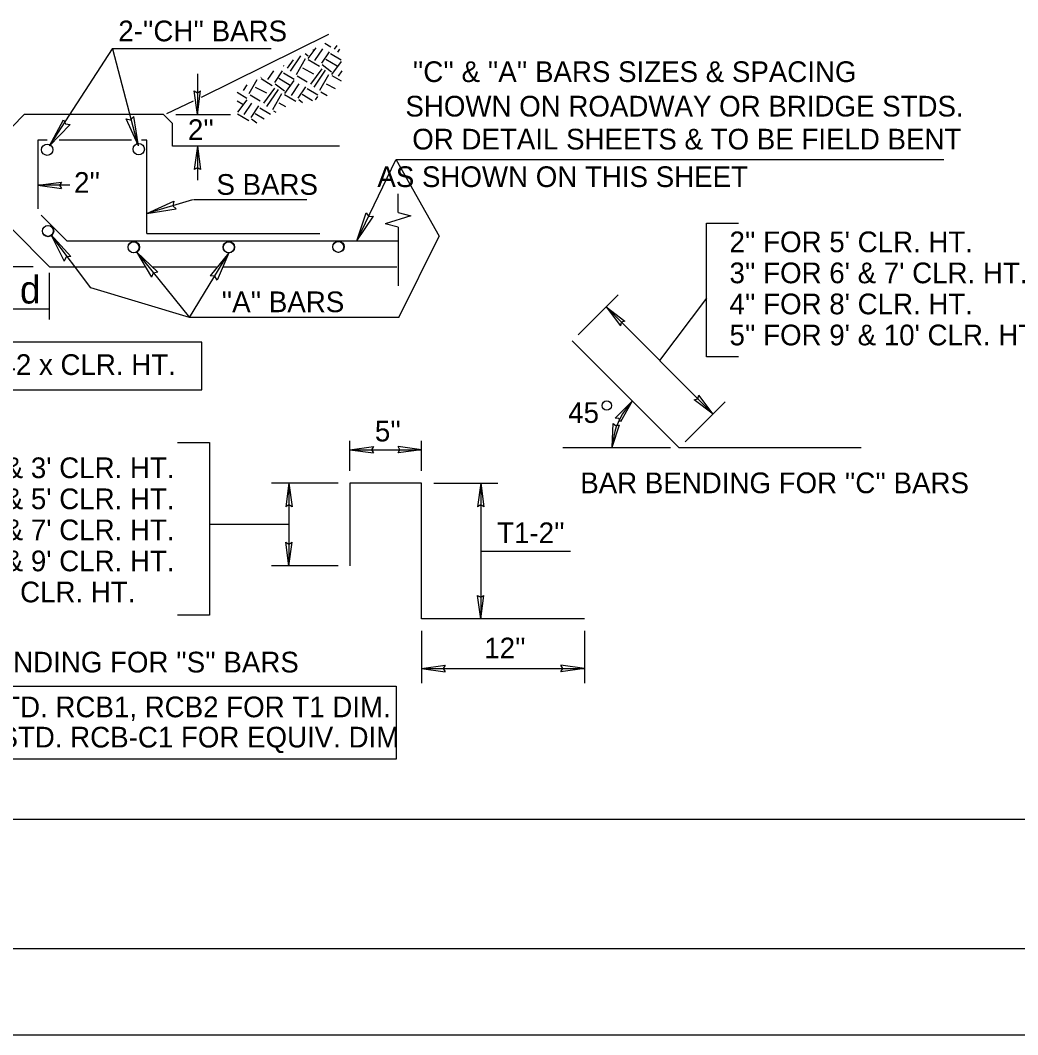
# Model space of a CAD drawing. Extents: x 12 to 573, y -318 to -29.
# Drawn here: x 330.9 to 388.8, y -317.4 to -258.6 of the extents above; entities that cross this region are included whole.
import ezdxf

# ---------------------------------------------------------------- set-up
doc = ezdxf.new("R2010")
doc.units = 0
doc.layers.add('Default', color=7, linetype='Continuous')
doc.layers.add('Level 1', color=7, linetype='Continuous')

msp = doc.modelspace()

# ---------------------------------------------------------------- linework, layer by layer
at = {"layer": 'Default'}
for p, q in [((331.956, -265.543), (331.956, -269.514)), ((337.391, -265.542), (333.191, -265.543)), ((332.138, -269.885), (333.635, -271.381)), ((333.635, -271.381), (352.851, -271.381)), ((366.175, -280.964), (366.359, -280.723)), ((365.315, -282.966), (365.269, -283.248))]:
    msp.add_line(p, q, dxfattribs=at)
for points in [[(379.692, -283.381), (369.133, -283.381), (362.924, -277.172)], [(363.638, -293.297), (354.202, -293.297), (354.202, -285.428), (350.046, -285.428), (350.046, -290.206)]]:
    msp.add_lwpolyline(points, dxfattribs=at)
at = {"layer": 'Level 1'}
for p, q in [((341.443, -263.034), (348.814, -259.395)), ((348.584, -259.907), (348.94, -260.117)), ((347.447, -260.519), (347.615, -260.648)), ((348.073, -260.182), (347.614, -260.8)), ((347.892, -260.279), (347.944, -260.31)), ((348.448, -260.243), (348, -260.908)), ((348.845, -260.409), (348.397, -261.074)), ((348.927, -260.515), (349.545, -260.881)), ((349.15, -260.258), (349.309, -260.041)), ((349.337, -260.435), (349.457, -260.256)), ((346.417, -261.368), (346.773, -260.881)), ((346.603, -261.544), (347.208, -260.647)), ((346.942, -261.722), (347.462, -260.8)), ((347.625, -260.859), (348.279, -261.249)), ((348.655, -260.841), (349.309, -261.231)), ((349.533, -260.975), (348.978, -261.721)), ((341.204, -261.683), (341.204, -264.042)), ((345.611, -261.506), (345.266, -262.017)), ((346.112, -261.518), (345.663, -262.183)), ((346.171, -261.205), (346.207, -261.226)), ((346.193, -261.624), (346.811, -261.99)), ((347.295, -261.349), (347.937, -261.68)), ((347.781, -262.288), (348.43, -261.402)), ((347.968, -262.465), (348.629, -261.485)), ((348.306, -262.642), (348.826, -261.72)), ((348.443, -261.156), (348.979, -261.569)), ((349.572, -261.52), (349.364, -261.828)), ((344.208, -262.831), (344.67, -262.012)), ((344.894, -261.891), (344.88, -261.91)), ((344.892, -261.968), (345.545, -262.358)), ((345.709, -262.265), (346.246, -262.678)), ((345.922, -261.95), (346.575, -262.34)), ((346.799, -262.084), (346.245, -262.83)), ((347.079, -262.273), (346.631, -262.937)), ((346.988, -261.804), (347.571, -262.146)), ((348.659, -262.269), (349.18, -262.538)), ((348.99, -261.779), (349.532, -262.103)), ((341.204, -264.042), (341.017, -262.68)), ((341.204, -264.042), (341.391, -262.68)), ((343.502, -262.758), (344.078, -263.099)), ((343.869, -262.653), (344.093, -262.322)), ((344.561, -262.458), (345.203, -262.789)), ((345.048, -263.397), (345.696, -262.511)), ((345.234, -263.574), (345.895, -262.594)), ((345.573, -263.751), (346.093, -262.829)), ((346.256, -262.889), (346.91, -263.278)), ((347.476, -262.439), (347.028, -263.103)), ((347.286, -262.871), (347.884, -263.227)), ((347.558, -262.544), (348.176, -262.911)), ((348.353, -262.724), (348.719, -262.939)), ((339.426, -263.982), (340.985, -263.26)), ((343.514, -263.254), (343.842, -263.449)), ((344.066, -263.193), (343.531, -263.913)), ((344.345, -263.382), (343.897, -264.047)), ((344.254, -262.913), (344.838, -263.256)), ((345.926, -263.378), (346.31, -263.577)), ((347.074, -263.186), (347.297, -263.358)), ((348.164, -263.004), (348.021, -263.197)), ((331.168, -264.042), (330.456, -264.754)), ((337.991, -264.042), (331.168, -264.042)), ((339.23, -264.042), (337.677, -264.042)), ((339.764, -264.576), (339.23, -264.042)), ((339.955, -264.042), (343.113, -264.042)), ((343.533, -264.004), (344.176, -264.388)), ((344.743, -263.548), (344.294, -264.213)), ((344.553, -263.98), (345.083, -264.296)), ((344.824, -263.654), (345.442, -264.02)), ((345.619, -263.833), (345.745, -263.907)), ((332.637, -265.869), (333.442, -264.35)), ((332.637, -265.869), (333.822, -264.624)), ((337.792, -265.864), (337.068, -264.305)), ((337.792, -265.864), (337.516, -264.168)), ((339.764, -265.881), (339.764, -264.576)), ((344.34, -264.295), (344.641, -264.526)), ((332.495, -265.543), (331.956, -265.543)), ((338.264, -265.542), (337.953, -265.542)), ((338.264, -270.951), (338.264, -265.542)), ((349.45, -265.881), (339.764, -265.881)), ((341.204, -265.881), (341.017, -267.244)), ((341.204, -265.881), (341.204, -267.849)), ((341.204, -265.881), (341.391, -267.244)), ((350.455, -271.381), (352.713, -266.685)), ((331.956, -268.152), (333.319, -267.964)), ((333.805, -268.152), (331.956, -268.152)), ((331.956, -268.152), (333.319, -268.339)), ((352.851, -269.73), (352.851, -268.639)), ((338.265, -269.781), (339.83, -269.072)), ((338.265, -269.781), (339.964, -269.521)), ((350.455, -271.381), (350.982, -269.745)), ((350.455, -271.381), (351.404, -269.948)), ((353.584, -269.925), (352.095, -270.385)), ((352.851, -269.73), (353.584, -269.925)), ((352.851, -270.587), (352.095, -270.385)), ((370.723, -278.104), (370.723, -270.348)), ((370.723, -270.348), (372.577, -270.348)), ((330.456, -270.703), (332.634, -272.881)), ((332.701, -271.012), (333.867, -272.275)), ((332.701, -271.012), (333.483, -272.542)), ((338.264, -270.951), (348.294, -270.951)), ((352.851, -270.587), (352.851, -273.978)), ((352.88, -275.822), (355.212, -271.109)), ((337.669, -272.004), (338.909, -273.195)), ((337.669, -272.004), (338.542, -273.485)), ((343.018, -272.064), (341.946, -273.408)), ((343.018, -272.064), (342.349, -273.647)), ((331.691, -272.881), (326.937, -272.881)), ((332.634, -272.881), (338.131, -272.881)), ((338.62, -272.881), (342.305, -272.881)), ((342.683, -272.881), (352.766, -272.881)), ((332.612, -273.23), (332.612, -275.937)), ((363.278, -276.819), (365.598, -274.498)), ((371.1, -281.414), (364.891, -275.205)), ((364.891, -275.205), (365.987, -276.036)), ((364.891, -275.205), (365.722, -276.301)), ((370.723, -274.692), (367.995, -278.309)), ((330.456, -275.319), (332.612, -275.319)), ((372.577, -278.104), (370.723, -278.104)), ((371.1, -281.414), (370.269, -280.318)), ((366.398, -280.667), (365.431, -281.644)), ((366.398, -280.667), (365.73, -281.869)), ((369.486, -283.027), (371.807, -280.707)), ((371.1, -281.414), (370.004, -280.583)), ((365.252, -283.344), (365.311, -281.97)), ((365.252, -283.344), (365.679, -282.036)), ((340.048, -283.068), (341.901, -283.068)), ((341.901, -283.068), (341.901, -293.073)), ((350.046, -284.702), (350.046, -282.973)), ((350.046, -283.484), (351.408, -283.296)), ((350.046, -283.484), (354.202, -283.484)), ((350.046, -283.484), (351.408, -283.671)), ((354.202, -283.484), (352.84, -283.296)), ((354.202, -283.484), (352.84, -283.671)), ((354.202, -284.702), (354.202, -282.973)), ((368.633, -283.381), (362.393, -283.381)), ((349.359, -285.428), (345.507, -285.428)), ((346.507, -285.428), (346.32, -286.791)), ((346.507, -285.428), (346.507, -290.206)), ((346.507, -285.428), (346.694, -286.791)), ((354.912, -285.428), (358.628, -285.428)), ((357.628, -285.428), (357.441, -286.791)), ((357.628, -285.428), (357.628, -293.297)), ((357.628, -285.428), (357.815, -286.791)), ((346.507, -287.817), (341.901, -287.817)), ((346.507, -290.206), (346.32, -288.843)), ((346.507, -290.206), (346.694, -288.844)), ((357.628, -289.363), (362.841, -289.363)), ((349.359, -290.206), (345.507, -290.206)), ((357.628, -293.297), (357.441, -291.935)), ((357.628, -293.297), (357.815, -291.935)), ((341.901, -293.073), (340.048, -293.073)), ((354.202, -293.987), (354.202, -297.012)), ((363.638, -293.987), (363.638, -297.012)), ((354.202, -296.164), (355.564, -295.977)), ((354.202, -296.164), (363.638, -296.164)), ((354.202, -296.164), (355.564, -296.351)), ((363.638, -296.164), (362.275, -295.977)), ((363.638, -296.164), (362.275, -296.351)), ((142.585, -304.898), (467.611, -304.898)), ((127.584, -312.398), (472.612, -312.398)), ((112.583, -317.399), (472.612, -317.399))]:
    msp.add_line(p, q, dxfattribs=at)
for points in [[(332.655, -265.846), (336.29, -260.249)], [(345.472, -260.248), (336.261, -260.249)], [(336.29, -260.249), (337.672, -265.552)], [(341.017, -262.68), (341.206, -262.785), (341.391, -262.68)], [(333.442, -264.35), (333.557, -264.596), (333.822, -264.624)], [(337.068, -264.305), (337.333, -264.362), (337.516, -264.168)], [(384.482, -266.685), (352.713, -266.685)], [(352.731, -266.685), (355.212, -271.109)], [(341.391, -267.244), (341.202, -267.138), (341.017, -267.244)], [(333.319, -267.964), (333.213, -268.154), (333.319, -268.339)], [(340.922, -268.992), (338.265, -269.781)], [(339.83, -269.072), (339.771, -269.337), (339.964, -269.521)], [(347.554, -268.986), (340.973, -268.986)], [(350.982, -269.745), (351.138, -269.966), (351.404, -269.948)], [(337.677, -272.015), (340.737, -275.822), (335.027, -274.096), (332.722, -271.045)], [(333.867, -272.275), (333.598, -272.302), (333.483, -272.542)], [(352.88, -275.822), (340.737, -275.822), (343.019, -272.064)], [(338.909, -273.195), (338.641, -273.238), (338.542, -273.485)], [(342.349, -273.647), (342.213, -273.413), (341.946, -273.408)], [(365.987, -276.036), (365.778, -276.095), (365.722, -276.301)], [(370.004, -280.583), (370.212, -280.524), (370.269, -280.318)], [(365.73, -281.869), (365.642, -281.671), (365.431, -281.644)], [(365.311, -281.97), (365.478, -282.107), (365.679, -282.036)], [(351.408, -283.296), (351.303, -283.486), (351.408, -283.671)], [(352.84, -283.671), (352.945, -283.482), (352.84, -283.296)], [(346.694, -286.791), (346.505, -286.685), (346.32, -286.791)], [(357.815, -286.791), (357.626, -286.685), (357.441, -286.791)], [(346.32, -288.843), (346.509, -288.949), (346.694, -288.844)], [(357.441, -291.935), (357.63, -292.04), (357.815, -291.935)], [(355.564, -295.977), (355.459, -296.166), (355.564, -296.351)], [(362.275, -296.351), (362.381, -296.162), (362.275, -295.977)]]:
    msp.add_lwpolyline(points, dxfattribs=at)
for points in [[(320.577, -280.012), (341.454, -280.012), (341.454, -277.248), (320.577, -277.248)], [(319.565, -297.184), (352.727, -297.184), (352.727, -301.42), (319.565, -301.42)]]:
    msp.add_lwpolyline(points, close=True, dxfattribs=at)
for centre, radius in [((332.497, -266.092), 0.329), ((337.8, -266.057), 0.329), ((332.543, -270.804), 0.329), ((332.535, -270.8), 0.316), ((337.516, -271.74), 0.329), ((337.505, -271.748), 0.316), ((343.028, -271.74), 0.329), ((343.017, -271.748), 0.316), ((349.38, -271.716), 0.329), ((349.37, -271.725), 0.316), ((364.931, -280.92), 0.272)]:
    msp.add_circle(centre, radius, dxfattribs=at)
msp.add_arc((368.822, -283.287), 3.522, 138.73087, 174.77441, dxfattribs=at)

# ---------------------------------------------------------------- texts
for s, height, p in [("2-''CH'' BARS", 1.2, (336.614, -259.803)), ("  ''C'' & ''A'' BARS SIZES & SPACING ", 1.2, (352.795, -262.165)), ('SHOWN ON ROADWAY OR BRIDGE STDS.', 1.2, (353.261, -264.165)), ("2''", 1.2, (340.652, -265.527)), ('OR DETAIL SHEETS & TO BE FIELD BENT', 1.2, (353.658, -266.076)), ("2''", 1.2, (334.054, -268.588)), ('S BARS', 1.2, (342.307, -268.704)), ('      AS SHOWN ON THIS SHEET', 1.2, (348.96, -268.254)), ("2'' FOR 5' CLR. HT.", 1.2, (372.05, -272.031)), ("3'' FOR 6' & 7' CLR. HT.", 1.2, (372.05, -273.831)), ('d', 1.6, (330.918, -275.005)), ("''A'' BARS", 1.2, (342.605, -275.508)), ("4'' FOR 8' CLR. HT.", 1.2, (372.05, -275.631)), ("5'' FOR 9' & 10' CLR. HT.", 1.2, (372.05, -277.431)), ('=0.042 x CLR. HT.', 1.2, (326.62, -279.148)), ('45', 1.2, (362.699, -281.927)), ("5''", 1.2, (351.492, -283.002)), ("T1 -2'' FOR 2' & 3' CLR. HT.", 1.2, (319.75, -285.13)), ("BAR BENDING FOR ''C'' BARS", 1.2, (363.397, -286.004)), ("T1 -3'' FOR 4' & 5' CLR. HT.", 1.2, (319.751, -286.93)), ("T1 -4'' FOR 6' & 7' CLR. HT.", 1.2, (319.751, -288.73)), ("T1-2''", 1.2, (358.581, -288.9)), ("T1 -5'' FOR 8' & 9' CLR. HT.", 1.2, (319.751, -290.53)), ("T1 -6'' FOR 10' CLR. HT.", 1.2, (319.751, -292.33)), ("12''", 1.2, (357.833, -295.58)), ("BAR BENDING FOR ''S'' BARS", 1.2, (324.635, -296.396)), ('SEE RDY. STD. RCB1, RCB2 FOR T1 DIM. ', 1.2, (320.937, -298.994)), ('OR BRIDGE STD. RCB-C1 FOR EQUIV. DIM', 1.2, (320.277, -300.746))]:
    msp.add_text(s, height=height, rotation=0.00001, dxfattribs=at).set_placement(p)

doc.saveas('drawing.dxf')
